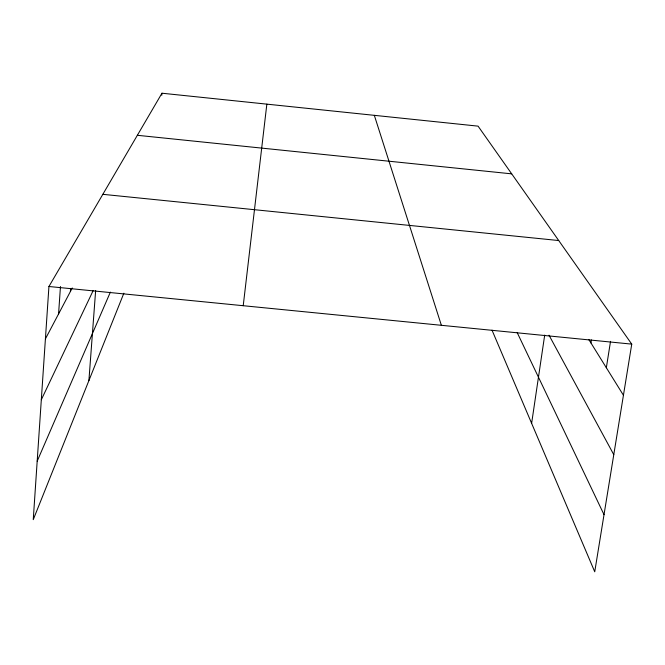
<?xml version="1.0" encoding="UTF-8"?>
<svg xmlns="http://www.w3.org/2000/svg" width="665" height="665" viewBox="0 0 665 665"><rect width="100%" height="100%" fill="white"/><g stroke="black" fill="none" stroke-linecap="round" stroke-linejoin="round"><path stroke-width="1" d="M492.017 330.164L594.734 571.784L631.75 344.129L478.069 126.142L161.961 93.216L48.936 286.499L33.25 519.656L123.865 293.207M58.57 313.947L60.465 286.507M70.407 291.503L70.623 288.411M88.902 380.579L95.644 290.547M161.794 95.245L161.961 93.216M243.224 305.709L266.848 104.147M531.626 423.331L544.702 335.085M590.936 342.932L591.401 339.906M606.339 367.737L610.528 341.369M37.182 461.186L110.373 292.11M41.321 399.74L93.108 290.696M45.411 338.892L72.269 287.97M48.936 286.499L631.75 344.129M102.842 194.321L558.716 240.539M137.356 135.294L511.709 173.856M588.783 339.474L623.438 395.259M549.024 335.21L613.778 454.661M517.187 332.583L604.019 514.668M374.329 115.336L441.369 325.301"/></g></svg>
